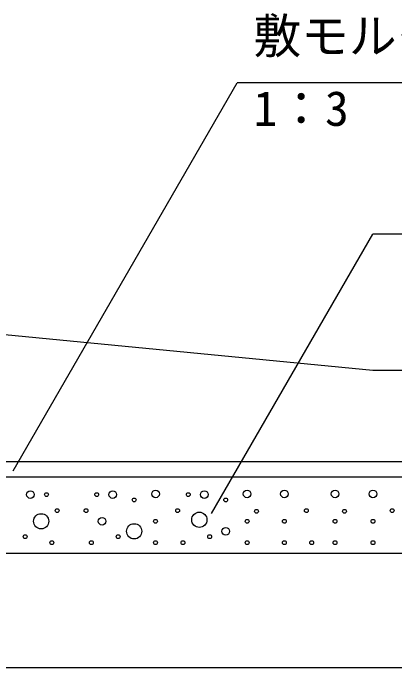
# Model space of a CAD drawing. Units: millimetres, scale not verified. Extents: x -50400 to 50400, y -17820 to 17820.
# Drawn here: x -42775 to -41574, y 8530 to 10590 of the extents above; entities that cross this region are included whole.
import ezdxf
from ezdxf.enums import TextEntityAlignment as Align

# ---------------------------------------------------------------- set-up
doc = ezdxf.new("R2010")
doc.units = ezdxf.units.MM
doc.header["$LTSCALE"] = 60
for name, color, linetype, lineweight in [('0-1_DIM', 7, 'Continuous', 25), ('0-3_HATCH', 6, 'Continuous', 25), ('0-6_OUTLINE', 1, 'Continuous', 25)]:
    doc.layers.add(name, color=color, linetype=linetype, lineweight=lineweight)
doc.styles.add('ＭＳ ゴシック', font='')
doc.styles.get('ＭＳ ゴシック').set_extended_font_data('MS Gothic')

msp = doc.modelspace()

# ---------------------------------------------------------------- linework, layer by layer
at = {"layer": '0-1_DIM'}
for p, q in [((-42774.61, 9150.29), (-42070.28, 10370.23)), ((-41025.8, 10370.23), (-42070.28, 10370.23)), ((-42151.08, 9015.52), (-41643.51, 9894.65)), ((-40003.83, 9894.65), (-41643.51, 9894.65))]:
    msp.add_line(p, q, dxfattribs=at)
at = {"layer": '0-3_HATCH'}
for centre, radius in [((-42720.67, 9075.41), 12), ((-42461.66, 9075.41), 12), ((-42327.08, 9077.5), 12), ((-42173.66, 9075.41), 12), ((-42039.08, 9077.5), 12), ((-41921.82, 9077.5), 12), ((-41762.29, 9077.5), 12), ((-41643.02, 9077.5), 12), ((-42670.19, 9075.41), 6), ((-42512.14, 9075.41), 6), ((-42394.38, 9058.6), 6), ((-42224.14, 9075.41), 6), ((-42106.38, 9058.6), 6), ((-42636.55, 9024.98), 6), ((-42545.78, 9024.98), 6), ((-42257.78, 9024.98), 6), ((-42009.28, 9022.8), 6), ((-41852.52, 9024.98), 6), ((-41732.5, 9022.8), 6), ((-41582.47, 9024.98), 6), ((-42687.02, 8991.36), 24), ((-42495.31, 8991.36), 12), ((-42189.36, 8996.17), 24), ((-42394.38, 8959.85), 24), ((-42327.08, 8991.36), 6), ((-42039.08, 8991.36), 6), ((-41921.82, 8991.36), 6), ((-41762.29, 8991.36), 6), ((-41643.02, 8991.36), 6), ((-42106.38, 8959.85), 12), ((-42737.48, 8943.04), 6), ((-42444.85, 8943.04), 6), ((-42156.85, 8943.04), 6), ((-42653.37, 8924.13), 6), ((-42528.96, 8924.13), 6), ((-42327.08, 8924.13), 6), ((-42240.96, 8924.13), 6), ((-42039.08, 8924.13), 6), ((-41921.82, 8924.13), 6), ((-41835.7, 8924.13), 6), ((-41762.29, 8924.13), 6), ((-41643.02, 8924.13), 6)]:
    msp.add_circle(centre, radius, dxfattribs=at)
at = {"layer": '0-6_OUTLINE'}
for p, q in [((-41643.16, 9466.18), (-42800.76, 9578.2)), ((-40923.16, 9466.18), (-41643.16, 9466.18)), ((-40923.16, 9178.18), (-44043.16, 9178.18)), ((-40683.16, 9130.18), (-44283.16, 9130.18)), ((-40683.16, 8890.18), (-44283.16, 8890.18))]:
    msp.add_line(p, q, dxfattribs=at)
msp.add_lwpolyline([(-40683.16, 9130.18), (-40683.16, 8530.18), (-44283.16, 8530.18)], dxfattribs=at)

# ---------------------------------------------------------------- texts
at = {"layer": '0-1_DIM', "style": 'ＭＳ ゴシック'}
for s, p in [('敷モルタル', (-42018.86, 10430.23)), ('1：3', (-42018.86, 10202.09))]:
    msp.add_text(s, height=110, dxfattribs=at).set_placement(p, align=Align.BOTTOM_LEFT)

doc.saveas('drawing.dxf')
